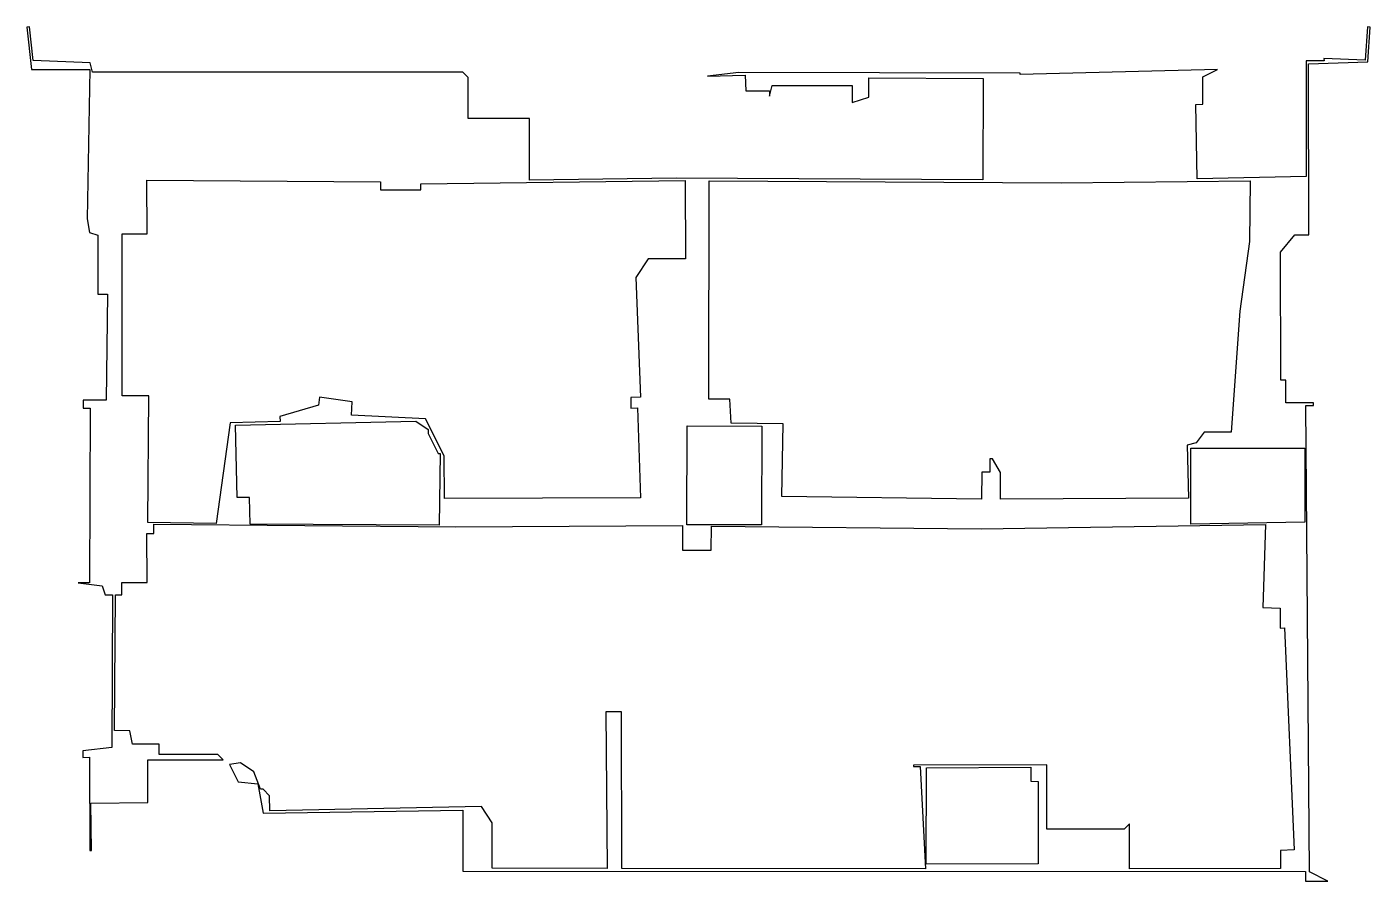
# Model space of a CAD drawing. Header units: metres. Extents: x -5 to 5, y -0.1 to 6.3.
import ezdxf

# ---------------------------------------------------------------- set-up
doc = ezdxf.new("R2010")
doc.units = ezdxf.units.M
doc.layers.add('OPS-AA', color=7, linetype='Continuous', lineweight=25)

msp = doc.modelspace()

# ---------------------------------------------------------------- linework, layer by layer
at = {"layer": 'OPS-AA'}
for points in [[(4.551, -0.073), (4.72, -0.073), (4.581, -0.004), (4.554, 3.495), (4.611, 3.496), (4.611, 3.516), (4.404, 3.516), (4.404, 3.686), (4.365, 3.686), (4.364, 4.646), (4.472, 4.776), (4.577, 4.776), (4.575, 6.06), (5.019, 6.075), (5.036, 6.335), (5.016, 6.337), (4.999, 6.086), (4.69, 6.098), (4.691, 6.081), (4.556, 6.081), (4.557, 5.214), (3.739, 5.196), (3.729, 5.755), (3.781, 5.756), (3.781, 5.961), (3.891, 6.016), (2.411, 5.978), (2.411, 5.99), (0.3, 5.993), (0.064, 5.966), (0.349, 5.973), (0.352, 5.856), (0.531, 5.856), (0.531, 5.816), (0.551, 5.896), (1.151, 5.896), (1.151, 5.769), (1.276, 5.81), (1.276, 5.953), (2.132, 5.95), (2.13, 5.19), (-0.17, 5.201), (-1.269, 5.187), (-1.269, 5.649), (-1.729, 5.649), (-1.729, 5.956), (-1.769, 5.996), (-4.549, 5.996), (-4.567, 6.067), (-4.993, 6.084), (-5.021, 6.336), (-5.041, 6.334), (-5.006, 6.016), (-4.569, 6.016), (-4.589, 4.896), (-4.572, 4.794), (-4.509, 4.773), (-4.509, 4.331), (-4.437, 4.331), (-4.445, 3.536), (-4.619, 3.536), (-4.619, 3.476), (-4.567, 3.475), (-4.571, 2.165), (-4.655, 2.166), (-4.476, 2.143), (-4.453, 2.076), (-4.398, 2.075), (-4.403, 0.929), (-4.621, 0.905), (-4.621, 0.855), (-4.571, 0.856), (-4.568, 0.156), (-4.557, 0.156), (-4.561, 0.513), (-4.133, 0.518), (-4.133, 0.836), (-3.567, 0.836), (-3.607, 0.876), (-4.049, 0.876), (-4.049, 0.954), (-4.249, 0.954), (-4.269, 1.055), (-4.383, 1.056), (-4.377, 2.076), (-4.329, 2.075), (-4.329, 2.167), (-4.139, 2.167), (-4.14, 2.535), (-4.089, 2.536), (-4.089, 2.604), (-1.823, 2.584), (-0.123, 2.596), (-0.122, 2.41), (0.093, 2.41), (0.094, 2.59), (2.118, 2.571), (4.25, 2.603), (4.231, 1.98), (4.36, 1.976), (4.36, 1.825), (4.394, 1.827), (4.467, 0.161), (4.363, 0.156), (4.364, 0.021), (3.231, 0.019), (3.231, 0.356), (3.191, 0.316), (2.611, 0.316), (2.611, 0.799), (1.611, 0.797), (1.611, 0.786), (1.661, 0.786), (1.701, 0.019), (-0.577, 0.022), (-0.579, 1.197), (-0.698, 1.197), (-0.687, 0.021), (-1.549, 0.023), (-1.549, 0.364), (-1.63, 0.486), (-3.217, 0.455), (-3.22, 0.566), (-3.269, 0.616), (-3.289, 0.616), (-3.339, 0.748), (-3.437, 0.814), (-3.521, 0.802), (-3.456, 0.671), (-3.309, 0.656), (-3.269, 0.436), (-1.769, 0.459), (-1.769, 0.002), (4.551, -0.001)], [(-4.134, 2.618), (-4.126, 3.567), (-4.327, 3.567), (-4.327, 4.783), (-4.138, 4.784), (-4.14, 5.186), (-2.389, 5.174), (-2.389, 5.113), (-2.086, 5.113), (-2.086, 5.158), (-0.102, 5.183), (-0.101, 4.596), (-0.381, 4.595), (-0.473, 4.457), (-0.438, 3.558), (-0.511, 3.555), (-0.511, 3.475), (-0.459, 3.477), (-0.438, 2.803), (-1.908, 2.797), (-1.91, 3.117), (-2.049, 3.395), (-2.605, 3.424), (-2.6, 3.524), (-2.846, 3.557), (-2.854, 3.497), (-3.142, 3.414), (-3.141, 3.376), (-3.516, 3.366), (-3.62, 2.609)], [(0.622, 2.813), (0.634, 3.359), (0.242, 3.362), (0.234, 3.542), (0.076, 3.542), (0.078, 5.181), (2.719, 5.167), (4.135, 5.18), (4.132, 4.726), (4.058, 4.203), (3.993, 3.296), (3.791, 3.296), (3.731, 3.216), (3.664, 3.199), (3.674, 2.8), (2.264, 2.793), (2.263, 2.994), (2.203, 3.096), (2.182, 3.096), (2.182, 2.996), (2.122, 2.996), (2.12, 2.793)], [(-3.366, 2.604), (-3.371, 2.805), (-3.462, 2.805), (-3.475, 3.347), (-2.124, 3.379), (-2.029, 3.316), (-2.029, 3.286), (-1.954, 3.135), (-1.941, 3.135), (-1.947, 2.597)], [(-0.09, 2.601), (-0.088, 3.342), (0.472, 3.341), (0.47, 2.599)], [(3.691, 2.605), (3.691, 3.176), (4.546, 3.176), (4.546, 2.619)], [(1.706, 0.055), (1.707, 0.777), (2.491, 0.781), (2.491, 0.676), (2.547, 0.675), (2.546, 0.056)]]:
    msp.add_lwpolyline(points, close=True, dxfattribs=at)

doc.saveas('drawing.dxf')
